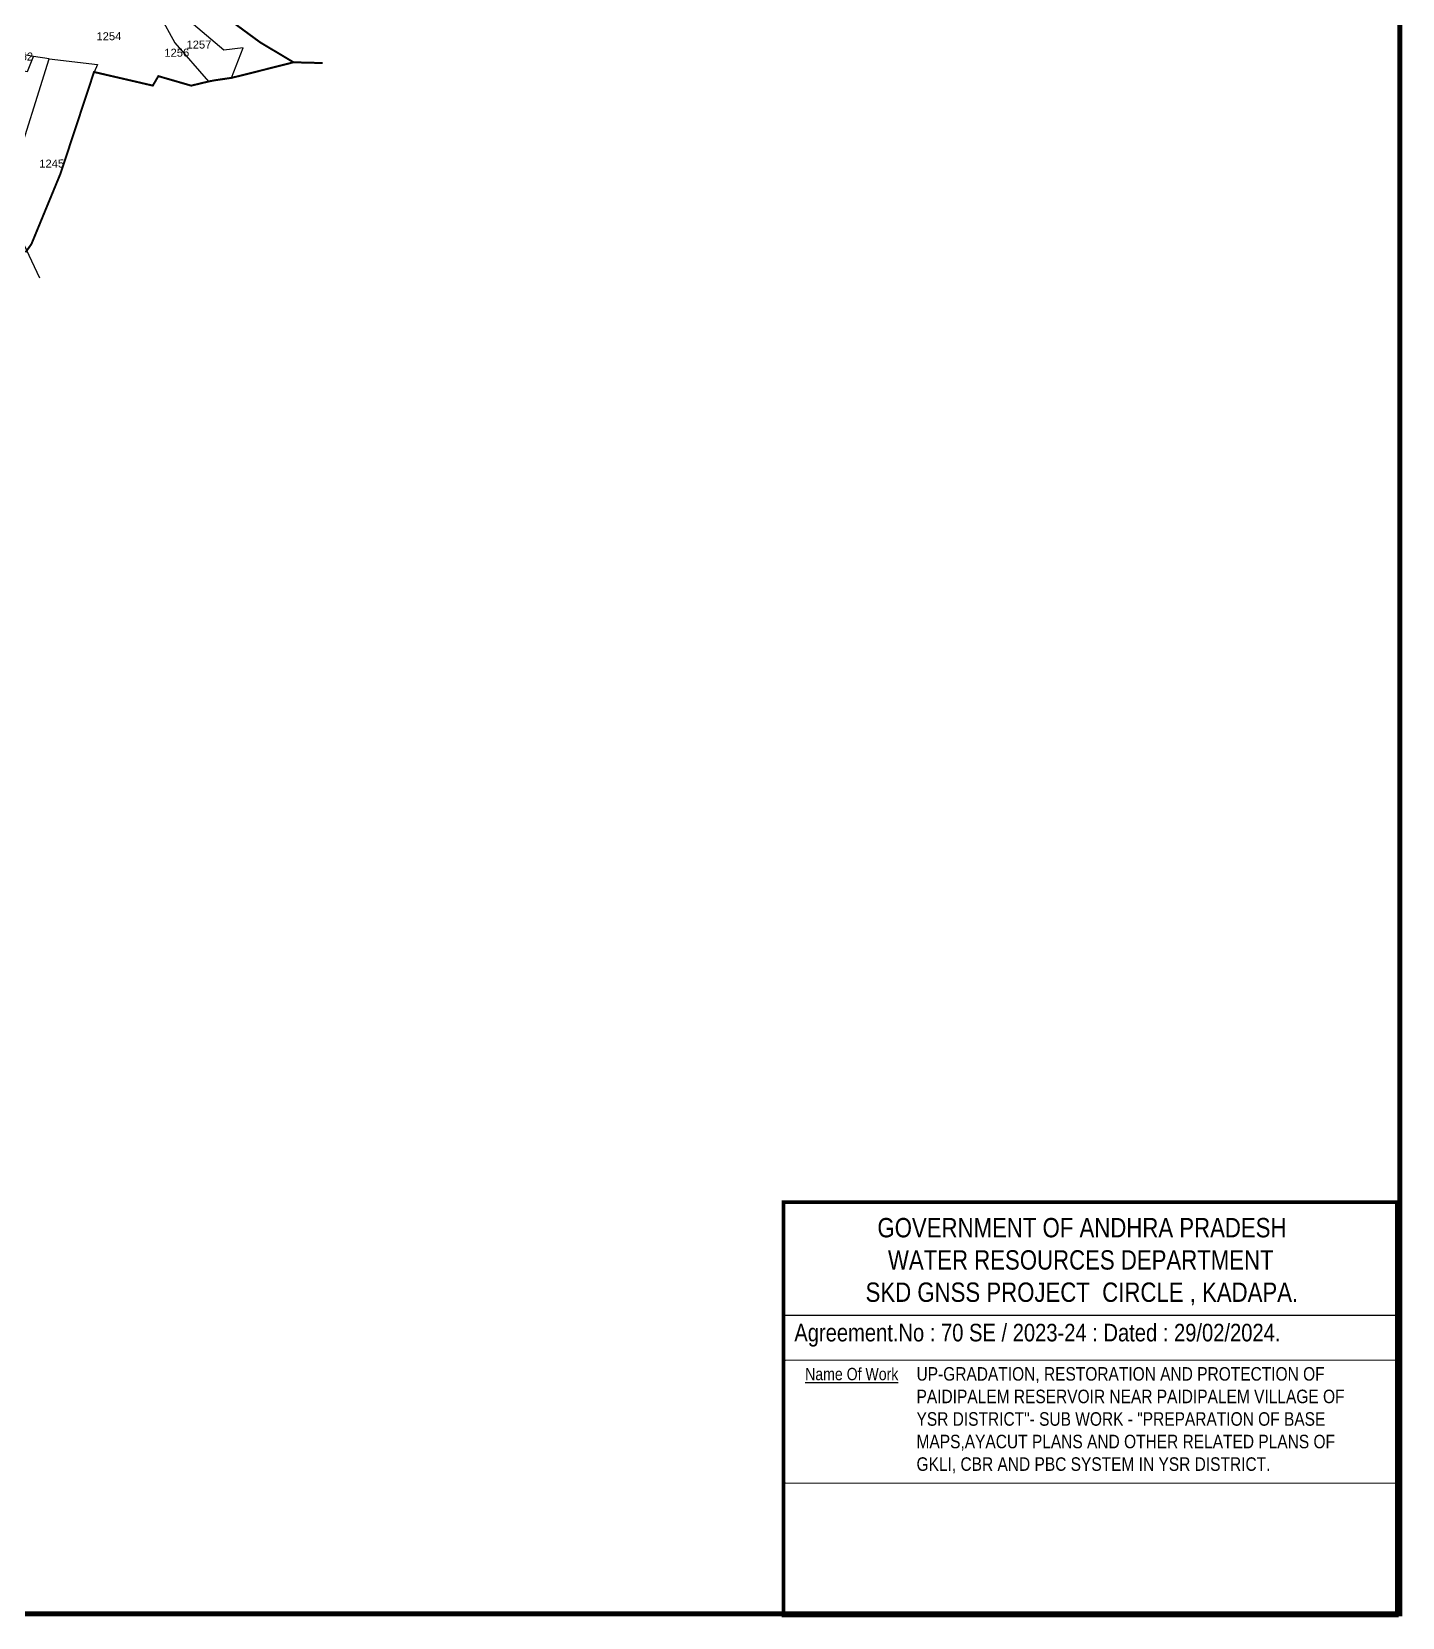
# Model space of a CAD drawing. Header units: inches. Extents: x 210717 to 244682, y 1601130 to 1612908.
# Drawn here: x 216195 to 218934, y 1602804 to 1605974 of the extents above; entities that cross this region are included whole.
import ezdxf
from ezdxf.enums import TextEntityAlignment as Align

# ---------------------------------------------------------------- set-up
doc = ezdxf.new("R2010")
doc.units = ezdxf.units.IN
doc.header["$LTSCALE"] = 15
doc.header["$MEASUREMENT"] = 0
for name, color, linetype in [('FRAME 025', 7, 'Continuous'), ('PLOT', 7, 'Continuous'), ('PLOT NO', 7, 'Continuous'), ('ROAD', 1, 'Continuous'), ('TITLEBLOCK', 7, 'Continuous'), ('VILLAGE BOUNADRY', 5, 'Continuous'), ('VILLAGE BOUNDARY', 5, 'Continuous')]:
    doc.layers.add(name, color=color, linetype=linetype)
doc.styles.add('ARIALN', font='ARIALN.TTF')
doc.styles.get("Standard").update_dxf_attribs({"font": 'arial.ttf'})

msp = doc.modelspace()

# ---------------------------------------------------------------- linework, layer by layer
at = {"layer": 'FRAME 025', "lineweight": -3}
for points, elevation in [([(217701.6, 1603408), (218927.7, 1603408)], 0.4), ([(217701.6, 1603317.9), (218925.9, 1603318.7)], 4.9), ([(217701.4, 1603072.3), (218927.3, 1603071.7)], 5.9)]:
    msp.add_lwpolyline(points, dxfattribs=dict(at, elevation=elevation))
at = {"layer": 'PLOT'}
for points in [[(216593.9, 1605881.6), (216617.5, 1605941.5), (216578.4, 1605936.8), (216492.1, 1606010), (216471.6, 1606059.3), (216459.5, 1606060)], [(216450.8, 1606006.3), (216480.8, 1605951.6), (216548, 1605874.3)], [(216229.6, 1605919.3), (216198.2, 1605924), (216099.8, 1605941.7)], [(216126.4, 1605903.9), (216186.2, 1605894.2), (216198.2, 1605924)], [(216101.6, 1605719.7), (216158.2, 1605692), (216229.6, 1605919.3), (216325.9, 1605908.4), (216319.2, 1605893.3)]]:
    msp.add_lwpolyline(points, dxfattribs=at)
at = {"layer": 'ROAD', "color": 30}
msp.add_lwpolyline([(216210.6, 1605480.8), (216147.8, 1605615.4), (216134, 1605720.1), (216089.3, 1605777.6), (216073.9, 1605966.4), (216043.6, 1606074.6), (216053.3, 1606127.6), (216080.2, 1606207.8)], dxfattribs=at)
at = {"layer": 'VILLAGE BOUNADRY', "const_width": 10}
msp.add_lwpolyline([(210753, 1611669.9), (218929.3, 1611669.9), (218929.3, 1602810.3), (210753, 1602810.3)], close=True, dxfattribs=at)
at = {"layer": 'VILLAGE BOUNADRY', "color": 5, "const_width": 7.3}
msp.add_lwpolyline([(218923.6, 1602807.3), (217697.7, 1602807.3), (217697.7, 1603633.8), (218923.6, 1603633.8)], close=True, dxfattribs=at)
at = {"layer": 'VILLAGE BOUNDARY', "const_width": 4}
msp.add_lwpolyline([(216506.1, 1606059.3), (216651.1, 1605952.7), (216717.9, 1605912.7), (216776, 1605911.2), (216717.9, 1605912.7), (216616.6, 1605887.1), (216593.9, 1605881.6), (216560.5, 1605876.7), (216548, 1605874.3), (216513.4, 1605866), (216447.8, 1605885), (216436.7, 1605866.1), (216319.2, 1605893.3), (216252.2, 1605690.2), (216194.1, 1605549.3), (216182.3, 1605532.7)], dxfattribs=at)

# ---------------------------------------------------------------- texts
at = {"layer": 'PLOT NO'}
for s, p in [('1254', (216348.9, 1605964.8)), ('1257', (216528.9, 1605948.1)), ('1252', (216172.6, 1605924.1)), ('1256', (216484.6, 1605931.9)), ('1245', (216234.6, 1605710.2))]:
    msp.add_text(s, height=16, rotation=0.486, dxfattribs=at).set_placement(p, align=Align.MIDDLE_CENTER)
at = {"layer": 'TITLEBLOCK', "extrusion": (0.000201441, 0.004807, 0.999988), "style": 'ARIALN'}
msp.add_text('%%UName Of Work', height=24.587, rotation=359.9999, dxfattribs=at).set_placement((217740.7, 1603258.9, 7752.1))
at = {"layer": 'TITLEBLOCK', "extrusion": (0.000201441, 0.004807, 0.999988), "attachment_point": 1, "text_direction": (1, -1e-06, -0.000201), "style": 'ARIALN'}
for s, insert, char_height, width in [('\\pi44.43425;GOVERNMENT OF ANDHRA PRADESH  \\P\\pi65.49115;WATER RESOURCES DEPARTMENT      \\P\\pi20.76339;SKD GNSS PROJECT  CIRCLE , KADAPA.', (217840.7, 1603602, -5.6), 38.708, 900.516), ('Agreement.No : 70 SE / 2023-24 : Dated : 29/02/2024.', (217719, 1603390.4, -1.6), 35.159, 1134.882), ('UP-GRADATION, RESTORATION AND PROTECTION OF PAIDIPALEM RESERVOIR NEAR PAIDIPALEM VILLAGE OF YSR DISTRICT"- SUB WORK - "PREPARATION OF BASE MAPS,AYACUT PLANS AND OTHER RELATED PLANS OF GKLI, CBR AND PBC SYSTEM IN YSR DISTRICT.', (217963.3, 1603303.8, -0.9), 27.0452, 872.986)]:
    msp.add_mtext(s, dxfattribs=dict(at, insert=insert, char_height=char_height, width=width))

doc.saveas('drawing.dxf')
